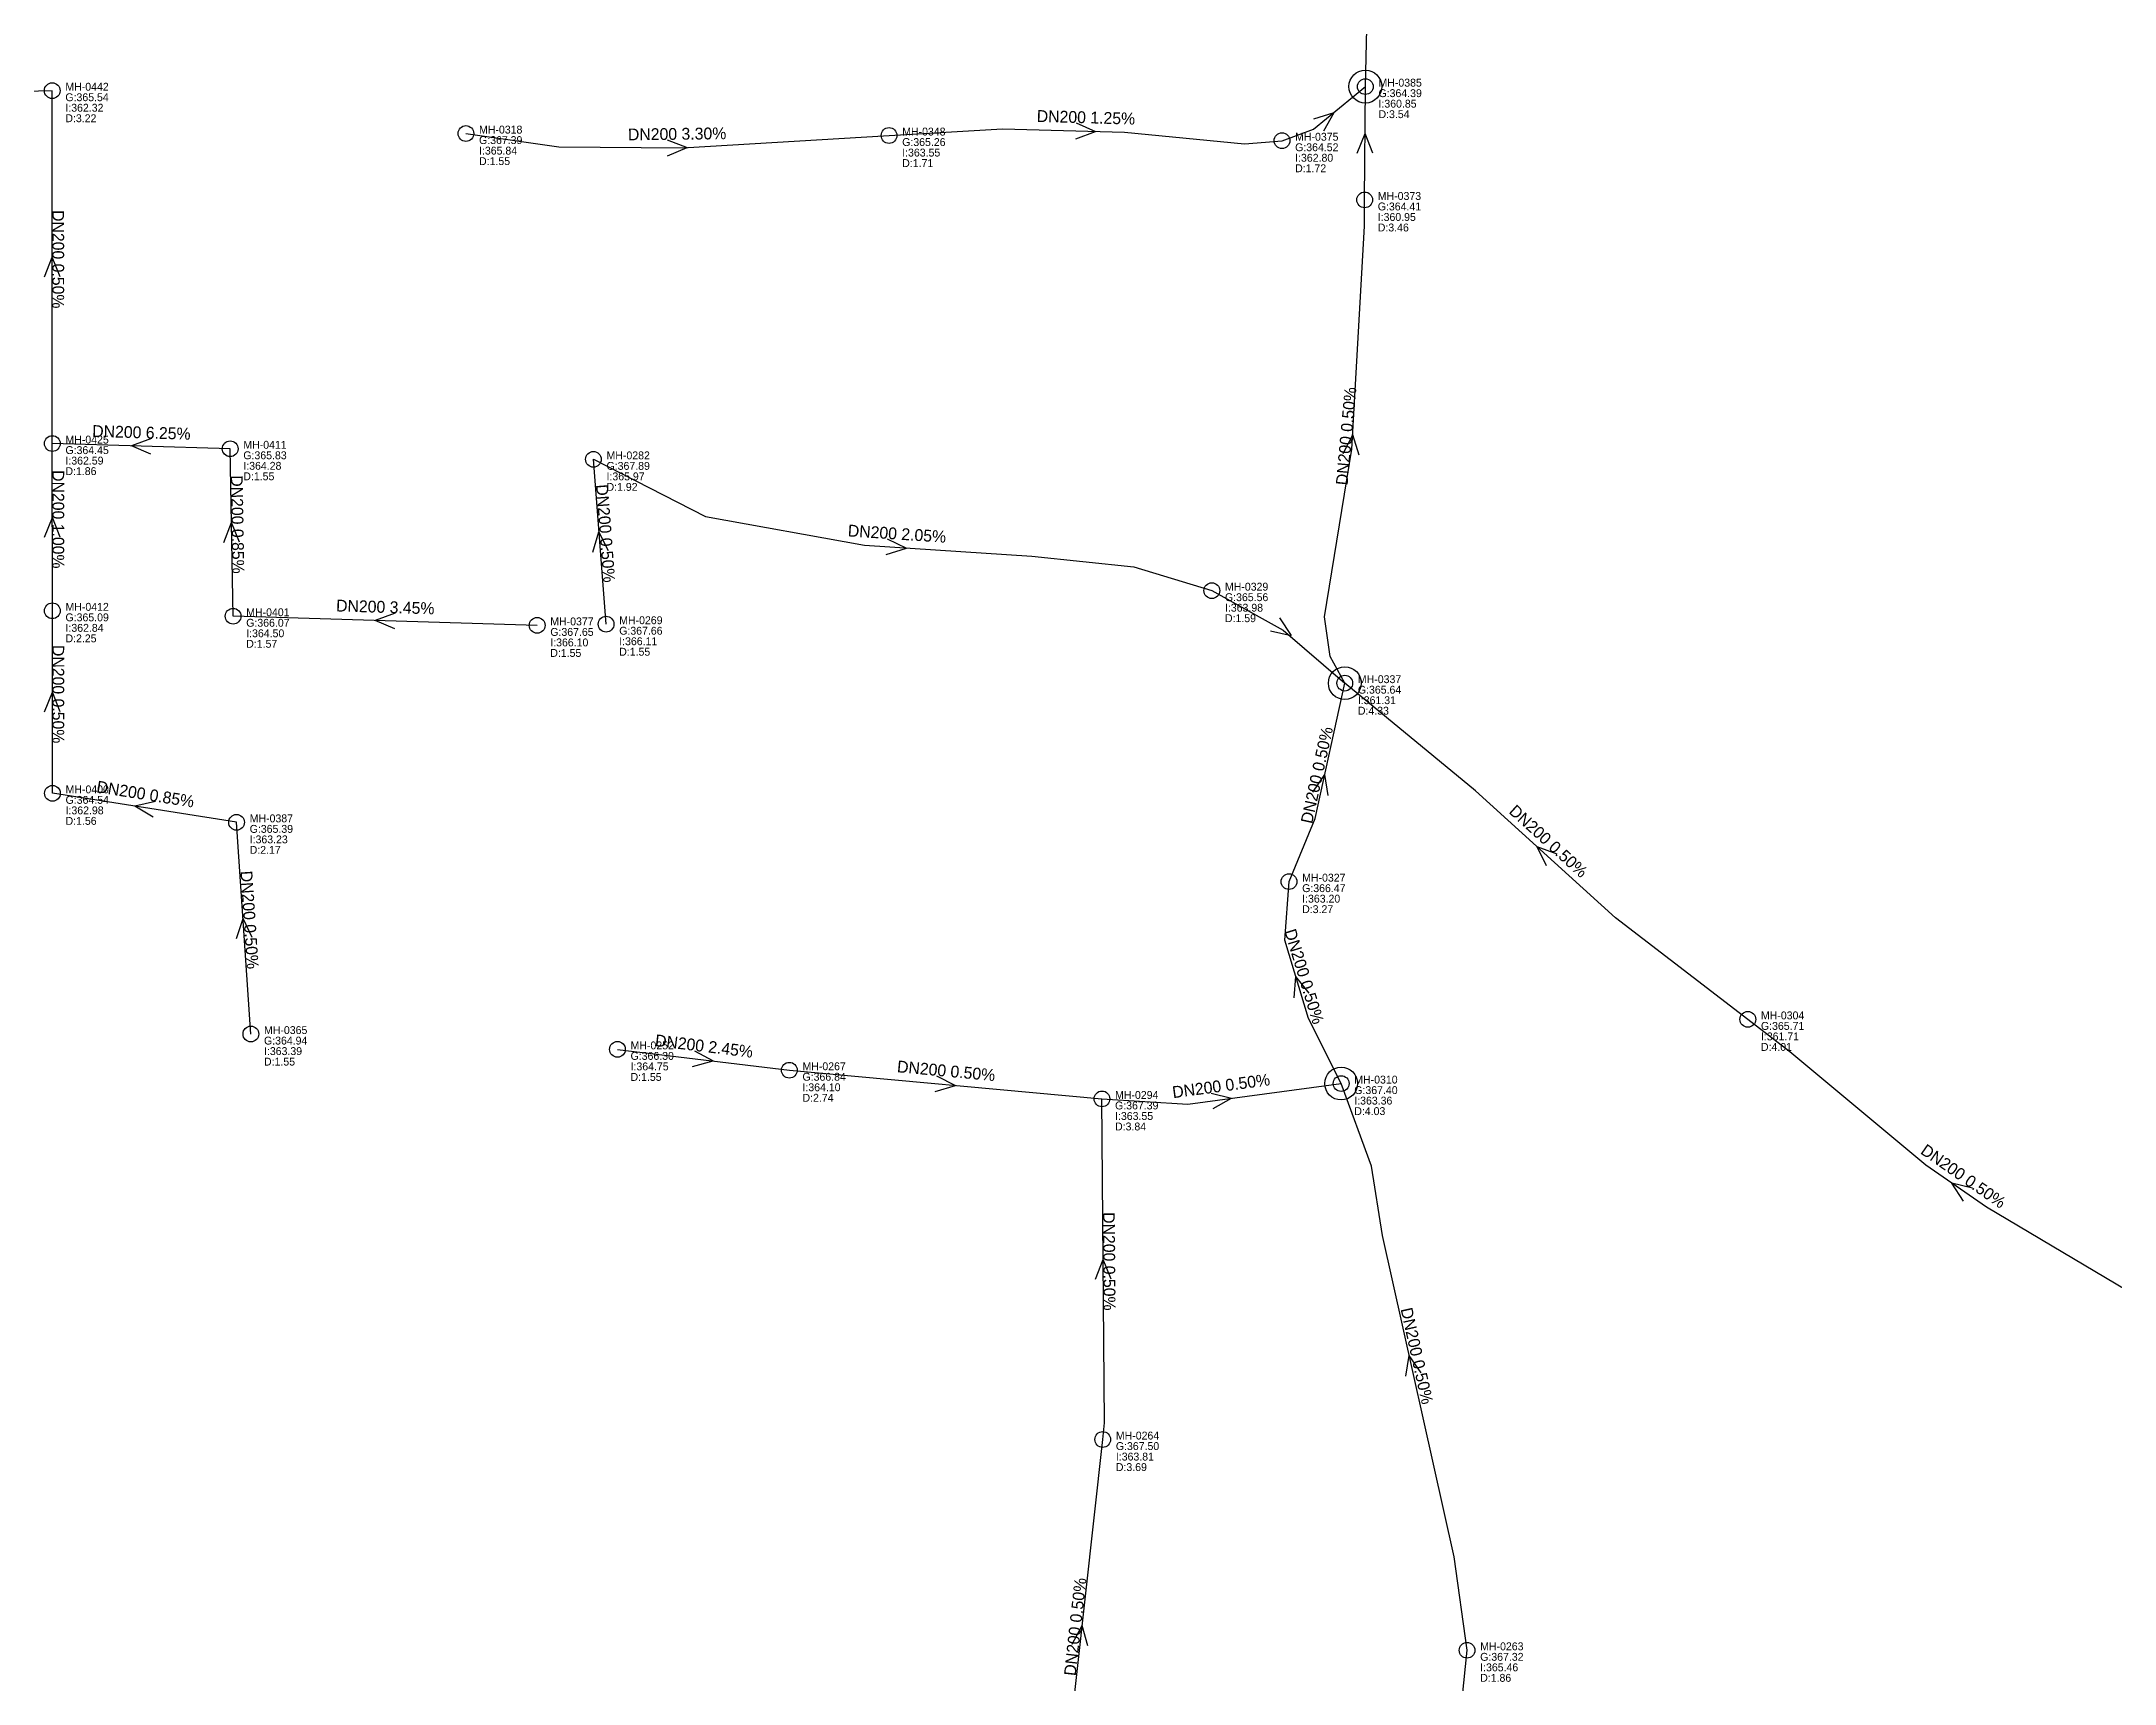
# Model space of a CAD drawing. Header units: metres. Extents: x 449149 to 451990, y 2566737 to 2570847.
# Drawn here: x 450439.7 to 450755.5, y 2569864 to 2570114.1 of the extents above; entities that cross this region are included whole.
import ezdxf
from ezdxf.enums import TextEntityAlignment as Align

# ---------------------------------------------------------------- set-up
doc = ezdxf.new("R2010")
doc.units = ezdxf.units.M
for name, color, linetype in [('SEW-DROP', 6, 'Continuous'), ('SEW-LABEL', 2, 'Continuous'), ('SEW-MH', 7, 'Continuous'), ('SEW-MH-LABEL', 8, 'Continuous'), ('SEW-PIPE-DN200', 3, 'Continuous')]:
    doc.layers.add(name, color=color, linetype=linetype)

msp = doc.modelspace()

# ---------------------------------------------------------------- linework, layer by layer
at = {"layer": 'SEW-DROP'}
for centre in [(450641.35, 2570107.26), (450638.21, 2570016.4), (450638.21, 2570016.4), (450637.66, 2569955.41)]:
    msp.add_circle(centre, 2.5, dxfattribs=at)
at = {"layer": 'SEW-LABEL'}
for p, q in [((450633.51, 2570102.36), (450636.59, 2570103.34)), ((450635.03, 2570100.51), (450636.59, 2570103.34)), ((450535, 2570099.14), (450538.01, 2570097.97)), ((450597.22, 2570099.32), (450600.26, 2570100.43)), ((450597.29, 2570101.72), (450600.26, 2570100.43)), ((450640.09, 2570097.14), (450641.31, 2570100.13)), ((450642.49, 2570097.12), (450641.31, 2570100.13)), ((450535.03, 2570096.74), (450538.01, 2570097.97)), ((450440.12, 2570078.26), (450441.32, 2570081.26)), ((450442.52, 2570078.26), (450441.32, 2570081.26)), ((450456.41, 2570053.65), (450453.37, 2570052.53)), ((450456.34, 2570051.25), (450453.37, 2570052.53)), ((450637.99, 2570051.36), (450639.46, 2570054.23)), ((450640.38, 2570051.14), (450639.46, 2570054.23)), ((450440.13, 2570038.65), (450441.33, 2570041.65)), ((450442.53, 2570038.65), (450441.33, 2570041.65)), ((450467.46, 2570037.83), (450468.61, 2570040.85)), ((450469.86, 2570037.87), (450468.61, 2570040.85)), ((450523.64, 2570036.35), (450524.6, 2570039.43)), ((450526.03, 2570036.53), (450524.6, 2570039.43)), ((450568.36, 2570035.97), (450571.44, 2570036.97)), ((450568.52, 2570038.36), (450571.44, 2570036.97)), ((450493.56, 2570027.05), (450490.52, 2570025.94)), ((450493.48, 2570024.65), (450490.52, 2570025.94)), ((450628.27, 2570026.33), (450630.05, 2570023.64)), ((450626.9, 2570024.36), (450630.05, 2570023.64)), ((450440.13, 2570012.02), (450441.33, 2570015.02)), ((450442.53, 2570012.02), (450441.33, 2570015.02)), ((450633.35, 2569999.8), (450635.16, 2570002.47)), ((450635.69, 2569999.29), (450635.16, 2570002.47)), ((450457.03, 2569998.36), (450453.88, 2569997.64)), ((450456.66, 2569995.99), (450453.88, 2569997.64)), ((450668.95, 2569988.56), (450667.53, 2569991.46)), ((450670.56, 2569990.34), (450667.53, 2569991.46)), ((450469.39, 2569977.5), (450470.38, 2569980.57)), ((450471.78, 2569977.66), (450470.38, 2569980.57)), ((450630.48, 2569968.48), (450630.75, 2569971.7)), ((450632.78, 2569969.18), (450630.75, 2569971.7)), ((450539.16, 2569960.4), (450541.99, 2569958.85)), ((450538.87, 2569958.02), (450541.99, 2569958.85)), ((450576.03, 2569956.59), (450578.91, 2569955.12)), ((450575.81, 2569954.2), (450578.91, 2569955.12)), ((450617.84, 2569953.96), (450620.97, 2569953.17)), ((450618.16, 2569951.59), (450620.97, 2569953.17)), ((450732.49, 2569937.52), (450730.71, 2569940.22)), ((450733.86, 2569939.49), (450730.71, 2569940.22)), ((450600.25, 2569925.61), (450601.42, 2569928.62)), ((450602.64, 2569925.63), (450601.42, 2569928.62)), ((450647.49, 2569910.82), (450648.01, 2569914.01)), ((450649.84, 2569911.34), (450648.01, 2569914.01)), ((450596.68, 2569870.01), (450598.21, 2569872.86)), ((450599.07, 2569869.75), (450598.21, 2569872.86))]:
    msp.add_line(p, q, dxfattribs=at)
at = {"layer": 'SEW-MH'}
for centre in [(450641.35, 2570107.26), (450441.31, 2570106.64), (450504.33, 2570100.11), (450568.79, 2570099.81), (450628.65, 2570099.02), (450641.24, 2570090), (450441.32, 2570052.89), (450468.42, 2570052.1), (450523.75, 2570050.49), (450617.96, 2570030.49), (450441.33, 2570027.42), (450468.86, 2570026.59), (450515.18, 2570025.2), (450525.68, 2570025.38), (450638.21, 2570016.4), (450441.34, 2569999.62), (450469.39, 2569995.2), (450629.72, 2569986.17), (450699.61, 2569965.19), (450471.57, 2569962.95), (450527.41, 2569960.62), (450553.6, 2569957.44), (450637.66, 2569955.41), (450601.22, 2569953.07), (450601.34, 2569901.19), (450656.84, 2569869.09)]:
    msp.add_circle(centre, 1.2, dxfattribs=at)
at = {"layer": 'SEW-PIPE-DN200'}
for points in [[(450641.35, 2570107.26), (450642.75, 2570167.24)], [(450441.31, 2570106.64), (450412.02, 2570105.88), (450393.67, 2570105.4)], [(450441.32, 2570052.89), (450441.31, 2570106.64)], [(450628.65, 2570099.02), (450628.65, 2570099.02), (450633.47, 2570100.78), (450641.35, 2570107.26)], [(450641.24, 2570090), (450641.35, 2570107.26)], [(450504.33, 2570100.11), (450518.5, 2570098.09), (450537.34, 2570097.95), (450568.79, 2570099.81)], [(450568.79, 2570099.81), (450586.08, 2570100.83), (450604.66, 2570100.31), (450622.96, 2570098.54), (450628.65, 2570099.02)], [(450638.21, 2570016.4), (450635.99, 2570020.44), (450635.11, 2570026.5), (450639.29, 2570052.06), (450641.22, 2570086), (450641.24, 2570090)], [(450441.33, 2570027.42), (450441.32, 2570052.89)], [(450468.42, 2570052.1), (450441.32, 2570052.89)], [(450468.86, 2570026.59), (450468.42, 2570052.1)], [(450523.75, 2570050.49), (450540.82, 2570041.76), (450565.03, 2570037.39), (450590.54, 2570035.72), (450606.1, 2570034.13), (450617.96, 2570030.49), (450617.96, 2570030.49)], [(450525.68, 2570025.38), (450523.75, 2570050.49)], [(450617.96, 2570030.49), (450628.81, 2570024.49), (450638.21, 2570016.4)], [(450441.34, 2569999.62), (450441.33, 2570027.42)], [(450515.18, 2570025.2), (450468.86, 2570026.59)], [(450629.72, 2569986.17), (450633.69, 2569995.76), (450638.21, 2570016.4)], [(450699.61, 2569965.19), (450679.43, 2569980.66), (450658.13, 2570000), (450638.21, 2570016.4)], [(450469.39, 2569995.2), (450441.34, 2569999.62)], [(450471.57, 2569962.95), (450469.39, 2569995.2)], [(450637.66, 2569955.41), (450632.7, 2569965.33), (450629.06, 2569977.24), (450629.72, 2569986.17), (450629.72, 2569986.17)], [(450767.35, 2569917.94), (450735.96, 2569936.57), (450726.74, 2569942.97), (450706.03, 2569960.26), (450699.61, 2569965.19)], [(450527.41, 2569960.62), (450553.6, 2569957.44)], [(450553.6, 2569957.44), (450601.22, 2569953.07)], [(450601.22, 2569953.07), (450614.32, 2569952.28), (450637.66, 2569955.41)], [(450656.84, 2569869.09), (450654.86, 2569883.31), (450643.94, 2569932.26), (450642.29, 2569942.84), (450637.66, 2569955.41)], [(450601.34, 2569901.19), (450601.62, 2569903.73), (450601.22, 2569953.07)], [(450594.74, 2569841.55), (450594.74, 2569841.55), (450601.34, 2569901.19)], [(450660.92, 2569818.63), (450657.5, 2569833.04), (450654.19, 2569851.89), (450655.85, 2569859.17), (450656.84, 2569869.09), (450656.84, 2569869.09)]]:
    msp.add_lwpolyline(points, dxfattribs=at)

# ---------------------------------------------------------------- texts
at = {"layer": 'SEW-LABEL'}
for s, rotation, p in [('DN200 1.25%', -1.6165, (450598.76, 2570101.68)), ('DN200 3.30%', 0.7049, (450536.51, 2570099.16)), ('DN200 0.50%', 270.0152, (450441.32, 2570080.96)), ('DN200 0.50%', 84.7601, (450639.32, 2570053.94)), ('DN200 6.25%', 358.3343, (450454.87, 2570053.69)), ('DN200 1.00%', 270.0153, (450441.33, 2570041.35)), ('DN200 0.85%', 270.981, (450468.64, 2570040.55)), ('DN200 0.50%', 274.3883, (450524.72, 2570039.14)), ('DN200 2.05%', -3.757, (450569.94, 2570038.27)), ('DN200 3.45%', 358.2799, (450492.02, 2570027.1)), ('DN200 0.50%', 270.0153, (450441.33, 2570014.72)), ('DN200 0.50%', 77.6409, (450634.84, 2570002.21)), ('DN200 0.85%', 351.0386, (450455.37, 2569998.61)), ('DN200 0.50%', 317.7682, (450668.64, 2569991.66)), ('DN200 0.50%', 273.8592, (450470.48, 2569980.28)), ('DN200 0.50%', 286.9909, (450631.19, 2569971.46)), ('DN200 2.45%', -6.9113, (450540.5, 2569960.23)), ('DN200 0.50%', -5.2376, (450577.41, 2569956.46)), ('DN200 0.50%', 7.6364, (450619.49, 2569954.17)), ('DN200 0.50%', 325.2467, (450731.94, 2569940.56)), ('DN200 0.50%', 270.4609, (450601.43, 2569928.32)), ('DN200 0.50%', 282.57, (450648.34, 2569913.74)), ('DN200 0.50%', 83.6865, (450598.04, 2569872.57))]:
    msp.add_text(s, height=1.8, rotation=rotation, dxfattribs=at).set_placement(p, align=Align.CENTER)
at = {"layer": 'SEW-MH-LABEL'}
for s, p in [('MH-0385', (450643.35, 2570107.26)), ('G:365.54', (450443.31, 2570105.04)), ('MH-0442', (450443.31, 2570106.64)), ('G:364.39', (450643.35, 2570105.66)), ('I:360.85', (450643.35, 2570104.06)), ('D:3.22', (450443.31, 2570101.84)), ('I:362.32', (450443.31, 2570103.44)), ('D:3.54', (450643.35, 2570102.46)), ('G:367.39', (450506.33, 2570098.51)), ('MH-0318', (450506.33, 2570100.11)), ('G:365.26', (450570.79, 2570098.21)), ('MH-0348', (450570.79, 2570099.81)), ('G:364.52', (450630.65, 2570097.42)), ('MH-0375', (450630.65, 2570099.02)), ('D:1.55', (450506.33, 2570095.31)), ('I:365.84', (450506.33, 2570096.91)), ('D:1.71', (450570.79, 2570095.01)), ('I:363.55', (450570.79, 2570096.61)), ('D:1.72', (450630.65, 2570094.22)), ('I:362.80', (450630.65, 2570095.82)), ('G:364.41', (450643.24, 2570088.4)), ('MH-0373', (450643.24, 2570090)), ('D:3.46', (450643.24, 2570085.2)), ('I:360.95', (450643.24, 2570086.8)), ('G:364.45', (450443.32, 2570051.29)), ('MH-0425', (450443.32, 2570052.89)), ('G:365.83', (450470.42, 2570050.5)), ('MH-0411', (450470.42, 2570052.1)), ('MH-0282', (450525.75, 2570050.49)), ('D:1.86', (450443.32, 2570048.09)), ('I:362.59', (450443.32, 2570049.69)), ('D:1.55', (450470.42, 2570047.3)), ('I:364.28', (450470.42, 2570048.9)), ('G:367.89', (450525.75, 2570048.89)), ('I:365.97', (450525.75, 2570047.29)), ('D:1.92', (450525.75, 2570045.69)), ('G:365.56', (450619.96, 2570028.89)), ('MH-0329', (450619.96, 2570030.49)), ('G:365.09', (450443.33, 2570025.82)), ('MH-0412', (450443.33, 2570027.42)), ('G:366.07', (450470.86, 2570024.99)), ('MH-0401', (450470.86, 2570026.59)), ('MH-0377', (450517.18, 2570025.2)), ('MH-0269', (450527.68, 2570025.38)), ('D:1.59', (450619.96, 2570025.69)), ('I:363.98', (450619.96, 2570027.29)), ('D:2.25', (450443.33, 2570022.62)), ('I:362.84', (450443.33, 2570024.22)), ('D:1.57', (450470.86, 2570021.79)), ('I:364.50', (450470.86, 2570023.39)), ('G:367.65', (450517.18, 2570023.6)), ('I:366.10', (450517.18, 2570022)), ('G:367.66', (450527.68, 2570023.78)), ('I:366.11', (450527.68, 2570022.18)), ('D:1.55', (450517.18, 2570020.4)), ('D:1.55', (450527.68, 2570020.58)), ('MH-0337', (450640.21, 2570016.4)), ('G:365.64', (450640.21, 2570014.8)), ('I:361.31', (450640.21, 2570013.2)), ('D:4.33', (450640.21, 2570011.6)), ('MH-0400', (450443.34, 2569999.62)), ('G:364.54', (450443.34, 2569998.02)), ('I:362.98', (450443.34, 2569996.42)), ('D:1.56', (450443.34, 2569994.82)), ('G:365.39', (450471.39, 2569993.6)), ('MH-0387', (450471.39, 2569995.2)), ('D:2.17', (450471.39, 2569990.4)), ('I:363.23', (450471.39, 2569992)), ('G:366.47', (450631.72, 2569984.57)), ('MH-0327', (450631.72, 2569986.17)), ('D:3.27', (450631.72, 2569981.37)), ('I:363.20', (450631.72, 2569982.97)), ('MH-0304', (450701.61, 2569965.19)), ('MH-0365', (450473.57, 2569962.95)), ('G:365.71', (450701.61, 2569963.59)), ('I:361.71', (450701.61, 2569961.99)), ('G:364.94', (450473.57, 2569961.35)), ('I:363.39', (450473.57, 2569959.75)), ('G:366.30', (450529.41, 2569959.02)), ('MH-0252', (450529.41, 2569960.62)), ('D:4.01', (450701.61, 2569960.39)), ('D:1.55', (450473.57, 2569958.15)), ('D:1.55', (450529.41, 2569955.82)), ('I:364.75', (450529.41, 2569957.42)), ('G:366.84', (450555.6, 2569955.84)), ('MH-0267', (450555.6, 2569957.44)), ('MH-0310', (450639.66, 2569955.41)), ('D:2.74', (450555.6, 2569952.64)), ('I:364.10', (450555.6, 2569954.24)), ('MH-0294', (450603.22, 2569953.07)), ('G:367.40', (450639.66, 2569953.81)), ('I:363.36', (450639.66, 2569952.21)), ('G:367.39', (450603.22, 2569951.47)), ('I:363.55', (450603.22, 2569949.87)), ('D:4.03', (450639.66, 2569950.61)), ('D:3.84', (450603.22, 2569948.27)), ('G:367.50', (450603.34, 2569899.59)), ('MH-0264', (450603.34, 2569901.19)), ('D:3.69', (450603.34, 2569896.39)), ('I:363.81', (450603.34, 2569897.99)), ('G:367.32', (450658.84, 2569867.49)), ('MH-0263', (450658.84, 2569869.09)), ('D:1.86', (450658.84, 2569864.29)), ('I:365.46', (450658.84, 2569865.89))]:
    msp.add_text(s, height=1.2, dxfattribs=at).set_placement(p)

doc.saveas('drawing.dxf')
